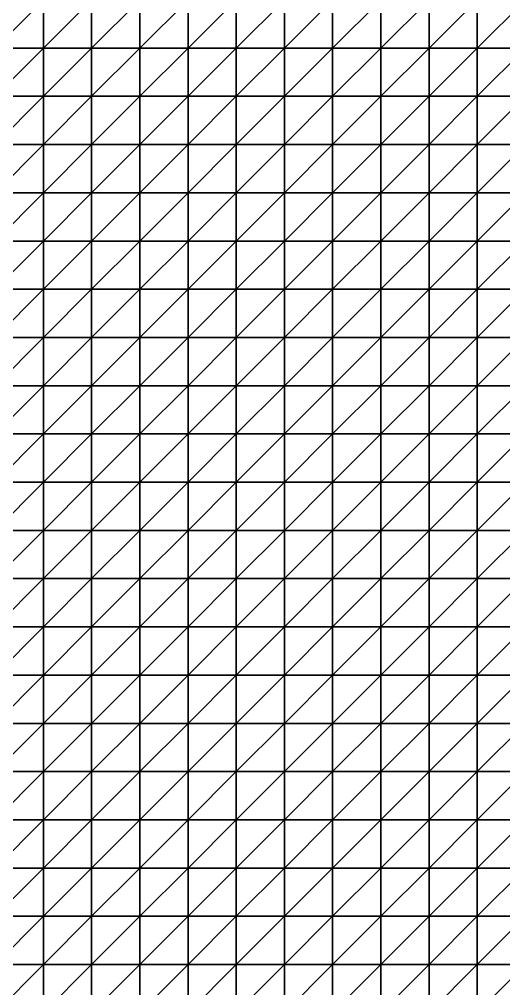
# Model space of a CAD drawing. Header units: metres. Extents: x 351000 to 353000, y 7455000 to 7457000.
# Drawn here: x 351988 to 352239, y 7455988 to 7456490 of the extents above; entities that cross this region are included whole.
import ezdxf

# ---------------------------------------------------------------- set-up
doc = ezdxf.new("R2010")
doc.units = ezdxf.units.M

msp = doc.modelspace()

# ---------------------------------------------------------------- linework, layer by layer
at = {"layer": 'BASE_OF_COVER_BOC'}
for points in [[(351975, 7456475, 1268.7), (352000, 7456475, 1271), (352000, 7456500, 1267.65)], [(351975, 7456475, 1268.7), (352000, 7456500, 1267.65), (351975, 7456500, 1265.1)], [(352000, 7456475, 1271), (352025, 7456475, 1273.32), (352025, 7456500, 1269.82)], [(352000, 7456475, 1271), (352025, 7456500, 1269.82), (352000, 7456500, 1267.65)], [(352025, 7456475, 1273.32), (352050, 7456475, 1274.79), (352050, 7456500, 1270.71)], [(352025, 7456475, 1273.32), (352050, 7456500, 1270.71), (352025, 7456500, 1269.82)], [(352050, 7456475, 1274.79), (352075, 7456475, 1274.67), (352075, 7456500, 1269.78)], [(352050, 7456475, 1274.79), (352075, 7456500, 1269.78), (352050, 7456500, 1270.71)], [(352075, 7456475, 1274.67), (352100, 7456475, 1272.68), (352100, 7456500, 1267.07)], [(352075, 7456475, 1274.67), (352100, 7456500, 1267.07), (352075, 7456500, 1269.78)], [(352100, 7456475, 1272.68), (352125, 7456475, 1269.08), (352125, 7456500, 1263.13)], [(352100, 7456475, 1272.68), (352125, 7456500, 1263.13), (352100, 7456500, 1267.07)], [(352125, 7456475, 1269.08), (352150, 7456475, 1264.64), (352150, 7456500, 1258.83)], [(352125, 7456475, 1269.08), (352150, 7456500, 1258.83), (352125, 7456500, 1263.13)], [(352150, 7456475, 1264.64), (352175, 7456475, 1260.32), (352175, 7456500, 1255)], [(352150, 7456475, 1264.64), (352175, 7456500, 1255), (352150, 7456500, 1258.83)], [(352175, 7456475, 1260.32), (352200, 7456475, 1256.92), (352200, 7456500, 1252.16)], [(352175, 7456475, 1260.32), (352200, 7456500, 1252.16), (352175, 7456500, 1255)], [(352200, 7456475, 1256.92), (352225, 7456475, 1254.82), (352225, 7456500, 1250.42)], [(352200, 7456475, 1256.92), (352225, 7456500, 1250.42), (352200, 7456500, 1252.16)], [(352225, 7456475, 1254.82), (352250, 7456475, 1253.94), (352250, 7456500, 1249.59)], [(352225, 7456475, 1254.82), (352250, 7456500, 1249.59), (352225, 7456500, 1250.42)], [(351975, 7456450, 1272.93), (352000, 7456450, 1274.92), (352000, 7456475, 1271)], [(351975, 7456450, 1272.93), (352000, 7456475, 1271), (351975, 7456475, 1268.7)], [(352000, 7456450, 1274.92), (352025, 7456450, 1277.1), (352025, 7456475, 1273.32)], [(352000, 7456450, 1274.92), (352025, 7456475, 1273.32), (352000, 7456475, 1271)], [(352025, 7456450, 1277.1), (352050, 7456450, 1278.84), (352050, 7456475, 1274.79)], [(352025, 7456450, 1277.1), (352050, 7456475, 1274.79), (352025, 7456475, 1273.32)], [(352050, 7456450, 1278.84), (352075, 7456450, 1279.41), (352075, 7456475, 1274.67)], [(352050, 7456450, 1278.84), (352075, 7456475, 1274.67), (352050, 7456475, 1274.79)], [(352075, 7456450, 1279.41), (352100, 7456450, 1278.28), (352100, 7456475, 1272.68)], [(352075, 7456450, 1279.41), (352100, 7456475, 1272.68), (352075, 7456475, 1274.67)], [(352100, 7456450, 1278.28), (352125, 7456450, 1275.39), (352125, 7456475, 1269.08)], [(352100, 7456450, 1278.28), (352125, 7456475, 1269.08), (352100, 7456475, 1272.68)], [(352125, 7456450, 1275.39), (352150, 7456450, 1271.18), (352150, 7456475, 1264.64)], [(352125, 7456450, 1275.39), (352150, 7456475, 1264.64), (352125, 7456475, 1269.08)], [(352150, 7456450, 1271.18), (352175, 7456450, 1266.52), (352175, 7456475, 1260.32)], [(352150, 7456450, 1271.18), (352175, 7456475, 1260.32), (352150, 7456475, 1264.64)], [(352175, 7456450, 1266.52), (352200, 7456450, 1262.36), (352200, 7456475, 1256.92)], [(352175, 7456450, 1266.52), (352200, 7456475, 1256.92), (352175, 7456475, 1260.32)], [(352200, 7456450, 1262.36), (352225, 7456450, 1259.4), (352225, 7456475, 1254.82)], [(352200, 7456450, 1262.36), (352225, 7456475, 1254.82), (352200, 7456475, 1256.92)], [(352225, 7456450, 1259.4), (352250, 7456450, 1257.83), (352250, 7456475, 1253.94)], [(352225, 7456450, 1259.4), (352250, 7456475, 1253.94), (352225, 7456475, 1254.82)], [(351975, 7456425, 1277.43), (352000, 7456425, 1279.14), (352000, 7456450, 1274.92)], [(351975, 7456425, 1277.43), (352000, 7456450, 1274.92), (351975, 7456450, 1272.93)], [(352000, 7456425, 1279.14), (352025, 7456425, 1280.88), (352025, 7456450, 1277.1)], [(352000, 7456425, 1279.14), (352025, 7456450, 1277.1), (352000, 7456450, 1274.92)], [(352025, 7456425, 1280.88), (352050, 7456425, 1282.37), (352050, 7456450, 1278.84)], [(352025, 7456425, 1280.88), (352050, 7456450, 1278.84), (352025, 7456450, 1277.1)], [(352050, 7456425, 1282.37), (352075, 7456425, 1283.13), (352075, 7456450, 1279.41)], [(352050, 7456425, 1282.37), (352075, 7456450, 1279.41), (352050, 7456450, 1278.84)], [(352075, 7456425, 1283.13), (352100, 7456425, 1281.81), (352100, 7456450, 1278.28)], [(352075, 7456425, 1283.13), (352100, 7456450, 1278.28), (352075, 7456450, 1279.41)], [(352100, 7456425, 1281.81), (352125, 7456425, 1279.74), (352125, 7456450, 1275.39)], [(352100, 7456425, 1281.81), (352125, 7456450, 1275.39), (352100, 7456450, 1278.28)], [(352125, 7456425, 1279.74), (352150, 7456425, 1276.73), (352150, 7456450, 1271.18)], [(352125, 7456425, 1279.74), (352150, 7456450, 1271.18), (352125, 7456450, 1275.39)], [(352150, 7456425, 1276.73), (352175, 7456425, 1272.1), (352175, 7456450, 1266.52)], [(352150, 7456425, 1276.73), (352175, 7456450, 1266.52), (352150, 7456450, 1271.18)], [(352175, 7456425, 1272.1), (352200, 7456425, 1267.4), (352200, 7456450, 1262.36)], [(352175, 7456425, 1272.1), (352200, 7456450, 1262.36), (352175, 7456450, 1266.52)], [(352200, 7456425, 1267.4), (352225, 7456425, 1263.54), (352225, 7456450, 1259.4)], [(352200, 7456425, 1267.4), (352225, 7456450, 1259.4), (352200, 7456450, 1262.36)], [(352225, 7456425, 1263.54), (352250, 7456425, 1261.06), (352250, 7456450, 1257.83)], [(352225, 7456425, 1263.54), (352250, 7456450, 1257.83), (352225, 7456450, 1259.4)], [(351975, 7456400, 1281.37), (352000, 7456400, 1282.86), (352000, 7456425, 1279.14)], [(351975, 7456400, 1281.37), (352000, 7456425, 1279.14), (351975, 7456425, 1277.43)], [(352000, 7456400, 1282.86), (352025, 7456400, 1283.95), (352025, 7456425, 1280.88)], [(352000, 7456400, 1282.86), (352025, 7456425, 1280.88), (352000, 7456425, 1279.14)], [(352025, 7456400, 1283.95), (352050, 7456400, 1284.73), (352050, 7456425, 1282.37)], [(352025, 7456400, 1283.95), (352050, 7456425, 1282.37), (352025, 7456425, 1280.88)], [(352050, 7456400, 1284.73), (352075, 7456400, 1285.04), (352075, 7456425, 1283.13)], [(352050, 7456400, 1284.73), (352075, 7456425, 1283.13), (352050, 7456425, 1282.37)], [(352075, 7456400, 1285.04), (352100, 7456400, 1284.13), (352100, 7456425, 1281.81)], [(352075, 7456400, 1285.04), (352100, 7456425, 1281.81), (352075, 7456425, 1283.13)], [(352100, 7456400, 1284.13), (352125, 7456400, 1281.75), (352125, 7456425, 1279.74)], [(352100, 7456400, 1284.13), (352125, 7456425, 1279.74), (352100, 7456425, 1281.81)], [(352125, 7456400, 1281.75), (352150, 7456400, 1278.97), (352150, 7456425, 1276.73)], [(352125, 7456400, 1281.75), (352150, 7456425, 1276.73), (352125, 7456425, 1279.74)], [(352150, 7456400, 1278.97), (352175, 7456400, 1275.74), (352175, 7456425, 1272.1)], [(352150, 7456400, 1278.97), (352175, 7456425, 1272.1), (352150, 7456425, 1276.73)], [(352175, 7456400, 1275.74), (352200, 7456400, 1271.14), (352200, 7456425, 1267.4)], [(352175, 7456400, 1275.74), (352200, 7456425, 1267.4), (352175, 7456425, 1272.1)], [(352200, 7456400, 1271.14), (352225, 7456400, 1266.92), (352225, 7456425, 1263.54)], [(352200, 7456400, 1271.14), (352225, 7456425, 1263.54), (352200, 7456425, 1267.4)], [(352225, 7456400, 1266.92), (352250, 7456400, 1263.87), (352250, 7456425, 1261.06)], [(352225, 7456400, 1266.92), (352250, 7456425, 1261.06), (352225, 7456425, 1263.54)], [(351975, 7456375, 1283.75), (352000, 7456375, 1285.1), (352000, 7456400, 1282.86)], [(351975, 7456375, 1283.75), (352000, 7456400, 1282.86), (351975, 7456400, 1281.37)], [(352000, 7456375, 1285.1), (352025, 7456375, 1285.56), (352025, 7456400, 1283.95)], [(352000, 7456375, 1285.1), (352025, 7456400, 1283.95), (352000, 7456400, 1282.86)], [(352025, 7456375, 1285.56), (352050, 7456375, 1285.41), (352050, 7456400, 1284.73)], [(352025, 7456375, 1285.56), (352050, 7456400, 1284.73), (352025, 7456400, 1283.95)], [(352050, 7456375, 1285.41), (352075, 7456375, 1284.85), (352075, 7456400, 1285.04)], [(352050, 7456375, 1285.41), (352075, 7456400, 1285.04), (352050, 7456400, 1284.73)], [(352075, 7456375, 1284.85), (352100, 7456375, 1283.91), (352100, 7456400, 1284.13)], [(352075, 7456375, 1284.85), (352100, 7456400, 1284.13), (352075, 7456400, 1285.04)], [(352100, 7456375, 1283.91), (352125, 7456375, 1282.39), (352125, 7456400, 1281.75)], [(352100, 7456375, 1283.91), (352125, 7456400, 1281.75), (352100, 7456400, 1284.13)], [(352125, 7456375, 1282.39), (352150, 7456375, 1280.08), (352150, 7456400, 1278.97)], [(352125, 7456375, 1282.39), (352150, 7456400, 1278.97), (352125, 7456400, 1281.75)], [(352150, 7456375, 1280.08), (352175, 7456375, 1276.91), (352175, 7456400, 1275.74)], [(352150, 7456375, 1280.08), (352175, 7456400, 1275.74), (352150, 7456400, 1278.97)], [(352175, 7456375, 1276.91), (352200, 7456375, 1273.19), (352200, 7456400, 1271.14)], [(352175, 7456375, 1276.91), (352200, 7456400, 1271.14), (352175, 7456400, 1275.74)], [(352200, 7456375, 1273.19), (352225, 7456375, 1269.53), (352225, 7456400, 1266.92)], [(352200, 7456375, 1273.19), (352225, 7456400, 1266.92), (352200, 7456400, 1271.14)], [(352225, 7456375, 1269.53), (352250, 7456375, 1266.69), (352250, 7456400, 1263.87)], [(352225, 7456375, 1269.53), (352250, 7456400, 1263.87), (352225, 7456400, 1266.92)], [(351975, 7456350, 1283.94), (352000, 7456350, 1285.25), (352000, 7456375, 1285.1)], [(351975, 7456350, 1283.94), (352000, 7456375, 1285.1), (351975, 7456375, 1283.75)], [(352000, 7456350, 1285.25), (352025, 7456350, 1285.33), (352025, 7456375, 1285.56)], [(352000, 7456350, 1285.25), (352025, 7456375, 1285.56), (352000, 7456375, 1285.1)], [(352025, 7456350, 1285.33), (352050, 7456350, 1284.44), (352050, 7456375, 1285.41)], [(352025, 7456350, 1285.33), (352050, 7456375, 1285.41), (352025, 7456375, 1285.56)], [(352050, 7456350, 1284.44), (352075, 7456350, 1282.99), (352075, 7456375, 1284.85)], [(352050, 7456350, 1284.44), (352075, 7456375, 1284.85), (352050, 7456375, 1285.41)], [(352075, 7456350, 1282.99), (352100, 7456350, 1281.35), (352100, 7456375, 1283.91)], [(352075, 7456350, 1282.99), (352100, 7456375, 1283.91), (352075, 7456375, 1284.85)], [(352100, 7456350, 1281.35), (352125, 7456350, 1279.7), (352125, 7456375, 1282.39)], [(352100, 7456350, 1281.35), (352125, 7456375, 1282.39), (352100, 7456375, 1283.91)], [(352125, 7456350, 1279.7), (352150, 7456350, 1277.96), (352150, 7456375, 1280.08)], [(352125, 7456350, 1279.7), (352150, 7456375, 1280.08), (352125, 7456375, 1282.39)], [(352150, 7456350, 1277.96), (352175, 7456350, 1275.99), (352175, 7456375, 1276.91)], [(352150, 7456350, 1277.96), (352175, 7456375, 1276.91), (352150, 7456375, 1280.08)], [(352175, 7456350, 1275.99), (352200, 7456350, 1273.77), (352200, 7456375, 1273.19)], [(352175, 7456350, 1275.99), (352200, 7456375, 1273.19), (352175, 7456375, 1276.91)], [(352200, 7456350, 1273.77), (352225, 7456350, 1271.54), (352225, 7456375, 1269.53)], [(352200, 7456350, 1273.77), (352225, 7456375, 1269.53), (352200, 7456375, 1273.19)], [(352225, 7456350, 1271.54), (352250, 7456350, 1269.8), (352250, 7456375, 1266.69)], [(352225, 7456350, 1271.54), (352250, 7456375, 1266.69), (352225, 7456375, 1269.53)], [(351975, 7456325, 1282.16), (352000, 7456325, 1283.5), (352000, 7456350, 1285.25)], [(351975, 7456325, 1282.16), (352000, 7456350, 1285.25), (351975, 7456350, 1283.94)], [(352000, 7456325, 1283.5), (352025, 7456325, 1283.6), (352025, 7456350, 1285.33)], [(352000, 7456325, 1283.5), (352025, 7456350, 1285.33), (352000, 7456350, 1285.25)], [(352025, 7456325, 1283.6), (352050, 7456325, 1282.47), (352050, 7456350, 1284.44)], [(352025, 7456325, 1283.6), (352050, 7456350, 1284.44), (352025, 7456350, 1285.33)], [(352050, 7456325, 1282.47), (352075, 7456325, 1280.49), (352075, 7456350, 1282.99)], [(352050, 7456325, 1282.47), (352075, 7456350, 1282.99), (352050, 7456350, 1284.44)], [(352075, 7456325, 1280.49), (352100, 7456325, 1278.27), (352100, 7456350, 1281.35)], [(352075, 7456325, 1280.49), (352100, 7456350, 1281.35), (352075, 7456350, 1282.99)], [(352100, 7456325, 1278.27), (352125, 7456325, 1276.32), (352125, 7456350, 1279.7)], [(352100, 7456325, 1278.27), (352125, 7456350, 1279.7), (352100, 7456350, 1281.35)], [(352125, 7456325, 1276.32), (352150, 7456325, 1274.9), (352150, 7456350, 1277.96)], [(352125, 7456325, 1276.32), (352150, 7456350, 1277.96), (352125, 7456350, 1279.7)], [(352150, 7456325, 1274.9), (352175, 7456325, 1274), (352175, 7456350, 1275.99)], [(352150, 7456325, 1274.9), (352175, 7456350, 1275.99), (352150, 7456350, 1277.96)], [(352175, 7456325, 1274), (352200, 7456325, 1273.43), (352200, 7456350, 1273.77)], [(352175, 7456325, 1274), (352200, 7456350, 1273.77), (352175, 7456350, 1275.99)], [(352200, 7456325, 1273.43), (352225, 7456325, 1273.08), (352225, 7456350, 1271.54)], [(352200, 7456325, 1273.43), (352225, 7456350, 1271.54), (352200, 7456350, 1273.77)], [(352225, 7456325, 1273.08), (352250, 7456325, 1273.03), (352250, 7456350, 1269.8)], [(352225, 7456325, 1273.08), (352250, 7456350, 1269.8), (352225, 7456350, 1271.54)], [(351975, 7456300, 1279.48), (352000, 7456300, 1280.9), (352000, 7456325, 1283.5)], [(351975, 7456300, 1279.48), (352000, 7456325, 1283.5), (351975, 7456325, 1282.16)], [(352000, 7456300, 1280.9), (352025, 7456300, 1281.35), (352025, 7456325, 1283.6)], [(352000, 7456300, 1280.9), (352025, 7456325, 1283.6), (352000, 7456325, 1283.5)], [(352025, 7456300, 1281.35), (352050, 7456300, 1280.52), (352050, 7456325, 1282.47)], [(352025, 7456300, 1281.35), (352050, 7456325, 1282.47), (352025, 7456325, 1283.6)], [(352050, 7456300, 1280.52), (352075, 7456300, 1278.58), (352075, 7456325, 1280.49)], [(352050, 7456300, 1280.52), (352075, 7456325, 1280.49), (352050, 7456325, 1282.47)], [(352075, 7456300, 1278.58), (352100, 7456300, 1276.11), (352100, 7456325, 1278.27)], [(352075, 7456300, 1278.58), (352100, 7456325, 1278.27), (352075, 7456325, 1280.49)], [(352100, 7456300, 1276.11), (352125, 7456300, 1273.85), (352125, 7456325, 1276.32)], [(352100, 7456300, 1276.11), (352125, 7456325, 1276.32), (352100, 7456325, 1278.27)], [(352125, 7456300, 1273.85), (352150, 7456300, 1272.42), (352150, 7456325, 1274.9)], [(352125, 7456300, 1273.85), (352150, 7456325, 1274.9), (352125, 7456325, 1276.32)], [(352150, 7456300, 1272.42), (352175, 7456300, 1272.1), (352175, 7456325, 1274)], [(352150, 7456300, 1272.42), (352175, 7456325, 1274), (352150, 7456325, 1274.9)], [(352175, 7456300, 1272.1), (352200, 7456300, 1272.78), (352200, 7456325, 1273.43)], [(352175, 7456300, 1272.1), (352200, 7456325, 1273.43), (352175, 7456325, 1274)], [(352200, 7456300, 1272.78), (352225, 7456300, 1274.15), (352225, 7456325, 1273.08)], [(352200, 7456300, 1272.78), (352225, 7456325, 1273.08), (352200, 7456325, 1273.43)], [(352225, 7456300, 1274.15), (352250, 7456300, 1275.87), (352250, 7456325, 1273.03)], [(352225, 7456300, 1274.15), (352250, 7456325, 1273.03), (352225, 7456325, 1273.08)], [(351975, 7456275, 1277.48), (352000, 7456275, 1278.91), (352000, 7456300, 1280.9)], [(351975, 7456275, 1277.48), (352000, 7456300, 1280.9), (351975, 7456300, 1279.48)], [(352000, 7456275, 1278.91), (352025, 7456275, 1279.81), (352025, 7456300, 1281.35)], [(352000, 7456275, 1278.91), (352025, 7456300, 1281.35), (352000, 7456300, 1280.9)], [(352025, 7456275, 1279.81), (352050, 7456275, 1279.59), (352050, 7456300, 1280.52)], [(352025, 7456275, 1279.81), (352050, 7456300, 1280.52), (352025, 7456300, 1281.35)], [(352050, 7456275, 1279.59), (352075, 7456275, 1278.11), (352075, 7456300, 1278.58)], [(352050, 7456275, 1279.59), (352075, 7456300, 1278.58), (352050, 7456300, 1280.52)], [(352075, 7456275, 1278.11), (352100, 7456275, 1275.74), (352100, 7456300, 1276.11)], [(352075, 7456275, 1278.11), (352100, 7456300, 1276.11), (352075, 7456300, 1278.58)], [(352100, 7456275, 1275.74), (352125, 7456275, 1273.26), (352125, 7456300, 1273.85)], [(352100, 7456275, 1275.74), (352125, 7456300, 1273.85), (352100, 7456300, 1276.11)], [(352125, 7456275, 1273.26), (352150, 7456275, 1271.52), (352150, 7456300, 1272.42)], [(352125, 7456275, 1273.26), (352150, 7456300, 1272.42), (352125, 7456300, 1273.85)], [(352150, 7456275, 1271.52), (352175, 7456275, 1271.15), (352175, 7456300, 1272.1)], [(352150, 7456275, 1271.52), (352175, 7456300, 1272.1), (352150, 7456300, 1272.42)], [(352175, 7456275, 1271.15), (352200, 7456275, 1272.31), (352200, 7456300, 1272.78)], [(352175, 7456275, 1271.15), (352200, 7456300, 1272.78), (352175, 7456300, 1272.1)], [(352200, 7456275, 1272.31), (352225, 7456275, 1274.71), (352225, 7456300, 1274.15)], [(352200, 7456275, 1272.31), (352225, 7456300, 1274.15), (352200, 7456300, 1272.78)], [(352225, 7456275, 1274.71), (352250, 7456275, 1277.79), (352250, 7456300, 1275.87)], [(352225, 7456275, 1274.71), (352250, 7456300, 1275.87), (352225, 7456300, 1274.15)], [(351975, 7456250, 1277.47), (352000, 7456250, 1278.75), (352000, 7456275, 1278.91)], [(351975, 7456250, 1277.47), (352000, 7456275, 1278.91), (351975, 7456275, 1277.48)], [(352000, 7456250, 1278.75), (352025, 7456250, 1279.85), (352025, 7456275, 1279.81)], [(352000, 7456250, 1278.75), (352025, 7456275, 1279.81), (352000, 7456275, 1278.91)], [(352025, 7456250, 1279.85), (352050, 7456250, 1280.14), (352050, 7456275, 1279.59)], [(352025, 7456250, 1279.85), (352050, 7456275, 1279.59), (352025, 7456275, 1279.81)], [(352050, 7456250, 1280.14), (352075, 7456250, 1279.21), (352075, 7456275, 1278.11)], [(352050, 7456250, 1280.14), (352075, 7456275, 1278.11), (352050, 7456275, 1279.59)], [(352075, 7456250, 1279.21), (352100, 7456250, 1277.15), (352100, 7456275, 1275.74)], [(352075, 7456250, 1279.21), (352100, 7456275, 1275.74), (352075, 7456275, 1278.11)], [(352100, 7456250, 1277.15), (352125, 7456250, 1274.58), (352125, 7456275, 1273.26)], [(352100, 7456250, 1277.15), (352125, 7456275, 1273.26), (352100, 7456275, 1275.74)], [(352125, 7456250, 1274.58), (352150, 7456250, 1272.4), (352150, 7456275, 1271.52)], [(352125, 7456250, 1274.58), (352150, 7456275, 1271.52), (352125, 7456275, 1273.26)], [(352150, 7456250, 1272.4), (352175, 7456250, 1271.49), (352175, 7456275, 1271.15)], [(352150, 7456250, 1272.4), (352175, 7456275, 1271.15), (352150, 7456275, 1271.52)], [(352175, 7456250, 1271.49), (352200, 7456250, 1272.33), (352200, 7456275, 1272.31)], [(352175, 7456250, 1271.49), (352200, 7456275, 1272.31), (352175, 7456275, 1271.15)], [(352200, 7456250, 1272.33), (352225, 7456250, 1274.89), (352225, 7456275, 1274.71)], [(352200, 7456250, 1272.33), (352225, 7456275, 1274.71), (352200, 7456275, 1272.31)], [(352225, 7456250, 1274.89), (352250, 7456250, 1278.6), (352250, 7456275, 1277.79)], [(352225, 7456250, 1274.89), (352250, 7456275, 1277.79), (352225, 7456275, 1274.71)], [(351975, 7456225, 1279.85), (352000, 7456225, 1280.78), (352000, 7456250, 1278.75)], [(351975, 7456225, 1279.85), (352000, 7456250, 1278.75), (351975, 7456250, 1277.47)], [(352000, 7456225, 1280.78), (352025, 7456225, 1281.63), (352025, 7456250, 1279.85)], [(352000, 7456225, 1280.78), (352025, 7456250, 1279.85), (352000, 7456250, 1278.75)], [(352025, 7456225, 1281.63), (352050, 7456225, 1281.95), (352050, 7456250, 1280.14)], [(352025, 7456225, 1281.63), (352050, 7456250, 1280.14), (352025, 7456250, 1279.85)], [(352050, 7456225, 1281.95), (352075, 7456225, 1281.3), (352075, 7456250, 1279.21)], [(352050, 7456225, 1281.95), (352075, 7456250, 1279.21), (352050, 7456250, 1280.14)], [(352075, 7456225, 1281.3), (352100, 7456225, 1279.56), (352100, 7456250, 1277.15)], [(352075, 7456225, 1281.3), (352100, 7456250, 1277.15), (352075, 7456250, 1279.21)], [(352100, 7456225, 1279.56), (352125, 7456225, 1277.06), (352125, 7456250, 1274.58)], [(352100, 7456225, 1279.56), (352125, 7456250, 1274.58), (352100, 7456250, 1277.15)], [(352125, 7456225, 1277.06), (352150, 7456225, 1274.56), (352150, 7456250, 1272.4)], [(352125, 7456225, 1277.06), (352150, 7456250, 1272.4), (352125, 7456250, 1274.58)], [(352150, 7456225, 1274.56), (352175, 7456225, 1272.99), (352175, 7456250, 1271.49)], [(352150, 7456225, 1274.56), (352175, 7456250, 1271.49), (352150, 7456250, 1272.4)], [(352175, 7456225, 1272.99), (352200, 7456225, 1273.09), (352200, 7456250, 1272.33)], [(352175, 7456225, 1272.99), (352200, 7456250, 1272.33), (352175, 7456250, 1271.49)], [(352200, 7456225, 1273.09), (352225, 7456225, 1275.13), (352225, 7456250, 1274.89)], [(352200, 7456225, 1273.09), (352225, 7456250, 1274.89), (352200, 7456250, 1272.33)], [(352225, 7456225, 1275.13), (352250, 7456225, 1278.74), (352250, 7456250, 1278.6)], [(352225, 7456225, 1275.13), (352250, 7456250, 1278.6), (352225, 7456250, 1274.89)], [(351975, 7456200, 1283.9), (352000, 7456200, 1284.34), (352000, 7456225, 1280.78)], [(351975, 7456200, 1283.9), (352000, 7456225, 1280.78), (351975, 7456225, 1279.85)], [(352000, 7456200, 1284.34), (352025, 7456200, 1284.51), (352025, 7456225, 1281.63)], [(352000, 7456200, 1284.34), (352025, 7456225, 1281.63), (352000, 7456225, 1280.78)], [(352025, 7456200, 1284.51), (352050, 7456200, 1284.3), (352050, 7456225, 1281.95)], [(352025, 7456200, 1284.51), (352050, 7456225, 1281.95), (352025, 7456225, 1281.63)], [(352050, 7456200, 1284.3), (352075, 7456200, 1283.48), (352075, 7456225, 1281.3)], [(352050, 7456200, 1284.3), (352075, 7456225, 1281.3), (352050, 7456225, 1281.95)], [(352075, 7456200, 1283.48), (352100, 7456200, 1281.89), (352100, 7456225, 1279.56)], [(352075, 7456200, 1283.48), (352100, 7456225, 1279.56), (352075, 7456225, 1281.3)], [(352100, 7456200, 1281.89), (352125, 7456200, 1279.65), (352125, 7456225, 1277.06)], [(352100, 7456200, 1281.89), (352125, 7456225, 1277.06), (352100, 7456225, 1279.56)], [(352125, 7456200, 1279.65), (352150, 7456200, 1277.2), (352150, 7456225, 1274.56)], [(352125, 7456200, 1279.65), (352150, 7456225, 1274.56), (352125, 7456225, 1277.06)], [(352150, 7456200, 1277.2), (352175, 7456200, 1275.32), (352175, 7456225, 1272.99)], [(352150, 7456200, 1277.2), (352175, 7456225, 1272.99), (352150, 7456225, 1274.56)], [(352175, 7456200, 1275.32), (352200, 7456200, 1274.77), (352200, 7456225, 1273.09)], [(352175, 7456200, 1275.32), (352200, 7456225, 1273.09), (352175, 7456225, 1272.99)], [(352200, 7456200, 1274.77), (352225, 7456200, 1276.06), (352225, 7456225, 1275.13)], [(352200, 7456200, 1274.77), (352225, 7456225, 1275.13), (352200, 7456225, 1273.09)], [(352225, 7456200, 1276.06), (352250, 7456200, 1279.13), (352250, 7456225, 1278.74)], [(352225, 7456200, 1276.06), (352250, 7456225, 1278.74), (352225, 7456225, 1275.13)], [(351975, 7456175, 1288.05), (352000, 7456175, 1288.08), (352000, 7456200, 1284.34)], [(351975, 7456175, 1288.05), (352000, 7456200, 1284.34), (351975, 7456200, 1283.9)], [(352000, 7456175, 1288.08), (352025, 7456175, 1287.42), (352025, 7456200, 1284.51)], [(352000, 7456175, 1288.08), (352025, 7456200, 1284.51), (352000, 7456200, 1284.34)], [(352025, 7456175, 1287.42), (352050, 7456175, 1286.35), (352050, 7456200, 1284.3)], [(352025, 7456175, 1287.42), (352050, 7456200, 1284.3), (352025, 7456200, 1284.51)], [(352050, 7456175, 1286.35), (352075, 7456175, 1285.01), (352075, 7456200, 1283.48)], [(352050, 7456175, 1286.35), (352075, 7456200, 1283.48), (352050, 7456200, 1284.3)], [(352075, 7456175, 1285.01), (352100, 7456175, 1283.42), (352100, 7456200, 1281.89)], [(352075, 7456175, 1285.01), (352100, 7456200, 1281.89), (352075, 7456200, 1283.48)], [(352100, 7456175, 1283.42), (352125, 7456175, 1281.57), (352125, 7456200, 1279.65)], [(352100, 7456175, 1283.42), (352125, 7456200, 1279.65), (352100, 7456200, 1281.89)], [(352125, 7456175, 1281.57), (352150, 7456175, 1279.65), (352150, 7456200, 1277.2)], [(352125, 7456175, 1281.57), (352150, 7456200, 1277.2), (352125, 7456200, 1279.65)], [(352150, 7456175, 1279.65), (352175, 7456175, 1278.07), (352175, 7456200, 1275.32)], [(352150, 7456175, 1279.65), (352175, 7456200, 1275.32), (352150, 7456200, 1277.2)], [(352175, 7456175, 1278.07), (352200, 7456175, 1277.41), (352200, 7456200, 1274.77)], [(352175, 7456175, 1278.07), (352200, 7456200, 1274.77), (352175, 7456200, 1275.32)], [(352200, 7456175, 1277.41), (352225, 7456175, 1278.21), (352225, 7456200, 1276.06)], [(352200, 7456175, 1277.41), (352225, 7456200, 1276.06), (352200, 7456200, 1274.77)], [(352225, 7456175, 1278.21), (352250, 7456175, 1280.66), (352250, 7456200, 1279.13)], [(352225, 7456175, 1278.21), (352250, 7456200, 1279.13), (352225, 7456200, 1276.06)], [(351975, 7456150, 1288.83), (352000, 7456150, 1289.46), (352000, 7456175, 1288.08)], [(351975, 7456150, 1288.83), (352000, 7456175, 1288.08), (351975, 7456175, 1288.05)], [(352000, 7456150, 1289.46), (352025, 7456150, 1289.39), (352025, 7456175, 1287.42)], [(352000, 7456150, 1289.46), (352025, 7456175, 1287.42), (352000, 7456175, 1288.08)], [(352025, 7456150, 1289.39), (352050, 7456150, 1287.59), (352050, 7456175, 1286.35)], [(352025, 7456150, 1289.39), (352050, 7456175, 1286.35), (352025, 7456175, 1287.42)], [(352050, 7456150, 1287.59), (352075, 7456150, 1285.69), (352075, 7456175, 1285.01)], [(352050, 7456150, 1287.59), (352075, 7456175, 1285.01), (352050, 7456175, 1286.35)], [(352075, 7456150, 1285.69), (352100, 7456150, 1284.01), (352100, 7456175, 1283.42)], [(352075, 7456150, 1285.69), (352100, 7456175, 1283.42), (352075, 7456175, 1285.01)], [(352100, 7456150, 1284.01), (352125, 7456150, 1282.64), (352125, 7456175, 1281.57)], [(352100, 7456150, 1284.01), (352125, 7456175, 1281.57), (352100, 7456175, 1283.42)], [(352125, 7456150, 1282.64), (352150, 7456150, 1281.58), (352150, 7456175, 1279.65)], [(352125, 7456150, 1282.64), (352150, 7456175, 1279.65), (352125, 7456175, 1281.57)], [(352150, 7456150, 1281.58), (352175, 7456150, 1280.89), (352175, 7456175, 1278.07)], [(352150, 7456150, 1281.58), (352175, 7456175, 1278.07), (352150, 7456175, 1279.65)], [(352175, 7456150, 1280.89), (352200, 7456150, 1280.81), (352200, 7456175, 1277.41)], [(352175, 7456150, 1280.89), (352200, 7456175, 1277.41), (352175, 7456175, 1278.07)], [(352200, 7456150, 1280.81), (352225, 7456150, 1281.69), (352225, 7456175, 1278.21)], [(352200, 7456150, 1280.81), (352225, 7456175, 1278.21), (352200, 7456175, 1277.41)], [(352225, 7456150, 1281.69), (352250, 7456150, 1283.78), (352250, 7456175, 1280.66)], [(352225, 7456150, 1281.69), (352250, 7456175, 1280.66), (352225, 7456175, 1278.21)], [(351975, 7456125, 1289.82), (352000, 7456125, 1290.23), (352000, 7456150, 1289.46)], [(351975, 7456125, 1289.82), (352000, 7456150, 1289.46), (351975, 7456150, 1288.83)], [(352000, 7456125, 1290.23), (352025, 7456125, 1290.02), (352025, 7456150, 1289.39)], [(352000, 7456125, 1290.23), (352025, 7456150, 1289.39), (352000, 7456150, 1289.46)], [(352025, 7456125, 1290.02), (352050, 7456125, 1288.02), (352050, 7456150, 1287.59)], [(352025, 7456125, 1290.02), (352050, 7456150, 1287.59), (352025, 7456150, 1289.39)], [(352050, 7456125, 1288.02), (352075, 7456125, 1285.85), (352075, 7456150, 1285.69)], [(352050, 7456125, 1288.02), (352075, 7456150, 1285.69), (352050, 7456150, 1287.59)], [(352075, 7456125, 1285.85), (352100, 7456125, 1284.13), (352100, 7456150, 1284.01)], [(352075, 7456125, 1285.85), (352100, 7456150, 1284.01), (352075, 7456150, 1285.69)], [(352100, 7456125, 1284.13), (352125, 7456125, 1283.16), (352125, 7456150, 1282.64)], [(352100, 7456125, 1284.13), (352125, 7456150, 1282.64), (352100, 7456150, 1284.01)], [(352125, 7456125, 1283.16), (352150, 7456125, 1282.99), (352150, 7456150, 1281.58)], [(352125, 7456125, 1283.16), (352150, 7456150, 1281.58), (352125, 7456150, 1282.64)], [(352150, 7456125, 1282.99), (352175, 7456125, 1283.45), (352175, 7456150, 1280.89)], [(352150, 7456125, 1282.99), (352175, 7456150, 1280.89), (352150, 7456150, 1281.58)], [(352175, 7456125, 1283.45), (352200, 7456125, 1284.44), (352200, 7456150, 1280.81)], [(352175, 7456125, 1283.45), (352200, 7456150, 1280.81), (352175, 7456150, 1280.89)], [(352200, 7456125, 1284.44), (352225, 7456125, 1285.95), (352225, 7456150, 1281.69)], [(352200, 7456125, 1284.44), (352225, 7456150, 1281.69), (352200, 7456150, 1280.81)], [(352225, 7456125, 1285.95), (352250, 7456125, 1288.13), (352250, 7456150, 1283.78)], [(352225, 7456125, 1285.95), (352250, 7456150, 1283.78), (352225, 7456150, 1281.69)], [(351975, 7456100, 1288.65), (352000, 7456100, 1289.81), (352000, 7456125, 1290.23)], [(351975, 7456100, 1288.65), (352000, 7456125, 1290.23), (351975, 7456125, 1289.82)], [(352000, 7456100, 1289.81), (352025, 7456100, 1289.51), (352025, 7456125, 1290.02)], [(352000, 7456100, 1289.81), (352025, 7456125, 1290.02), (352000, 7456125, 1290.23)], [(352025, 7456100, 1289.51), (352050, 7456100, 1288.04), (352050, 7456125, 1288.02)], [(352025, 7456100, 1289.51), (352050, 7456125, 1288.02), (352025, 7456125, 1290.02)], [(352050, 7456100, 1288.04), (352075, 7456100, 1286.07), (352075, 7456125, 1285.85)], [(352050, 7456100, 1288.04), (352075, 7456125, 1285.85), (352050, 7456125, 1288.02)], [(352075, 7456100, 1286.07), (352100, 7456100, 1284.41), (352100, 7456125, 1284.13)], [(352075, 7456100, 1286.07), (352100, 7456125, 1284.13), (352075, 7456125, 1285.85)], [(352100, 7456100, 1284.41), (352125, 7456100, 1283.66), (352125, 7456125, 1283.16)], [(352100, 7456100, 1284.41), (352125, 7456125, 1283.16), (352100, 7456125, 1284.13)], [(352125, 7456100, 1283.66), (352150, 7456100, 1284.05), (352150, 7456125, 1282.99)], [(352125, 7456100, 1283.66), (352150, 7456125, 1282.99), (352125, 7456125, 1283.16)], [(352150, 7456100, 1284.05), (352175, 7456100, 1285.46), (352175, 7456125, 1283.45)], [(352150, 7456100, 1284.05), (352175, 7456125, 1283.45), (352150, 7456125, 1282.99)], [(352175, 7456100, 1285.46), (352200, 7456100, 1287.56), (352200, 7456125, 1284.44)], [(352175, 7456100, 1285.46), (352200, 7456125, 1284.44), (352175, 7456125, 1283.45)], [(352200, 7456100, 1287.56), (352225, 7456100, 1290.07), (352225, 7456125, 1285.95)], [(352200, 7456100, 1287.56), (352225, 7456125, 1285.95), (352200, 7456125, 1284.44)], [(352225, 7456100, 1290.07), (352250, 7456100, 1292.82), (352250, 7456125, 1288.13)], [(352225, 7456100, 1290.07), (352250, 7456125, 1288.13), (352225, 7456125, 1285.95)], [(351975, 7456075, 1285.49), (352000, 7456075, 1287.62), (352000, 7456100, 1289.81)], [(351975, 7456075, 1285.49), (352000, 7456100, 1289.81), (351975, 7456100, 1288.65)], [(352000, 7456075, 1287.62), (352025, 7456075, 1288.53), (352025, 7456100, 1289.51)], [(352000, 7456075, 1287.62), (352025, 7456100, 1289.51), (352000, 7456100, 1289.81)], [(352025, 7456075, 1288.53), (352050, 7456075, 1288.11), (352050, 7456100, 1288.04)], [(352025, 7456075, 1288.53), (352050, 7456100, 1288.04), (352025, 7456100, 1289.51)], [(352050, 7456075, 1288.11), (352075, 7456075, 1286.79), (352075, 7456100, 1286.07)], [(352050, 7456075, 1288.11), (352075, 7456100, 1286.07), (352050, 7456100, 1288.04)], [(352075, 7456075, 1286.79), (352100, 7456075, 1285.32), (352100, 7456100, 1284.41)], [(352075, 7456075, 1286.79), (352100, 7456100, 1284.41), (352075, 7456100, 1286.07)], [(352100, 7456075, 1285.32), (352125, 7456075, 1284.52), (352125, 7456100, 1283.66)], [(352100, 7456075, 1285.32), (352125, 7456100, 1283.66), (352100, 7456100, 1284.41)], [(352125, 7456075, 1284.52), (352150, 7456075, 1284.95), (352150, 7456100, 1284.05)], [(352125, 7456075, 1284.52), (352150, 7456100, 1284.05), (352125, 7456100, 1283.66)], [(352150, 7456075, 1284.95), (352175, 7456075, 1286.74), (352175, 7456100, 1285.46)], [(352150, 7456075, 1284.95), (352175, 7456100, 1285.46), (352150, 7456100, 1284.05)], [(352175, 7456075, 1286.74), (352200, 7456075, 1289.63), (352200, 7456100, 1287.56)], [(352175, 7456075, 1286.74), (352200, 7456100, 1287.56), (352175, 7456100, 1285.46)], [(352200, 7456075, 1289.63), (352225, 7456075, 1293.14), (352225, 7456100, 1290.07)], [(352200, 7456075, 1289.63), (352225, 7456100, 1290.07), (352200, 7456100, 1287.56)], [(352225, 7456075, 1293.14), (352250, 7456075, 1296.84), (352250, 7456100, 1292.82)], [(352225, 7456075, 1293.14), (352250, 7456100, 1292.82), (352225, 7456100, 1290.07)], [(351975, 7456050, 1282.96), (352000, 7456050, 1285.78), (352000, 7456075, 1287.62)], [(351975, 7456050, 1282.96), (352000, 7456075, 1287.62), (351975, 7456075, 1285.49)], [(352000, 7456050, 1285.78), (352025, 7456050, 1287.81), (352025, 7456075, 1288.53)], [(352000, 7456050, 1285.78), (352025, 7456075, 1288.53), (352000, 7456075, 1287.62)], [(352025, 7456050, 1287.81), (352050, 7456050, 1288.56), (352050, 7456075, 1288.11)], [(352025, 7456050, 1287.81), (352050, 7456075, 1288.11), (352025, 7456075, 1288.53)], [(352050, 7456050, 1288.56), (352075, 7456050, 1288.05), (352075, 7456075, 1286.79)], [(352050, 7456050, 1288.56), (352075, 7456075, 1286.79), (352050, 7456075, 1288.11)], [(352075, 7456050, 1288.05), (352100, 7456050, 1286.87), (352100, 7456075, 1285.32)], [(352075, 7456050, 1288.05), (352100, 7456075, 1285.32), (352075, 7456075, 1286.79)], [(352100, 7456050, 1286.87), (352125, 7456050, 1285.87), (352125, 7456075, 1284.52)], [(352100, 7456050, 1286.87), (352125, 7456075, 1284.52), (352100, 7456075, 1285.32)], [(352125, 7456050, 1285.87), (352150, 7456050, 1285.9), (352150, 7456075, 1284.95)], [(352125, 7456050, 1285.87), (352150, 7456075, 1284.95), (352125, 7456075, 1284.52)], [(352150, 7456050, 1285.9), (352175, 7456050, 1287.48), (352175, 7456075, 1286.74)], [(352150, 7456050, 1285.9), (352175, 7456075, 1286.74), (352150, 7456075, 1284.95)], [(352175, 7456050, 1287.48), (352200, 7456050, 1290.62), (352200, 7456075, 1289.63)], [(352175, 7456050, 1287.48), (352200, 7456075, 1289.63), (352175, 7456075, 1286.74)], [(352200, 7456050, 1290.62), (352225, 7456050, 1294.9), (352225, 7456075, 1293.14)], [(352200, 7456050, 1290.62), (352225, 7456075, 1293.14), (352200, 7456075, 1289.63)], [(352225, 7456050, 1294.9), (352250, 7456050, 1299.69), (352250, 7456075, 1296.84)], [(352225, 7456050, 1294.9), (352250, 7456075, 1296.84), (352225, 7456075, 1293.14)], [(351975, 7456025, 1282.35), (352000, 7456025, 1285.3), (352000, 7456050, 1285.78)], [(351975, 7456025, 1282.35), (352000, 7456050, 1285.78), (351975, 7456050, 1282.96)], [(352000, 7456025, 1285.3), (352025, 7456025, 1287.88), (352025, 7456050, 1287.81)], [(352000, 7456025, 1285.3), (352025, 7456050, 1287.81), (352000, 7456050, 1285.78)], [(352025, 7456025, 1287.88), (352050, 7456025, 1289.42), (352050, 7456050, 1288.56)], [(352025, 7456025, 1287.88), (352050, 7456050, 1288.56), (352025, 7456050, 1287.81)], [(352050, 7456025, 1289.42), (352075, 7456025, 1289.65), (352075, 7456050, 1288.05)], [(352050, 7456025, 1289.42), (352075, 7456050, 1288.05), (352050, 7456050, 1288.56)], [(352075, 7456025, 1289.65), (352100, 7456025, 1288.83), (352100, 7456050, 1286.87)], [(352075, 7456025, 1289.65), (352100, 7456050, 1286.87), (352075, 7456050, 1288.05)], [(352100, 7456025, 1288.83), (352125, 7456025, 1287.7), (352125, 7456050, 1285.87)], [(352100, 7456025, 1288.83), (352125, 7456050, 1285.87), (352100, 7456050, 1286.87)], [(352125, 7456025, 1287.7), (352150, 7456025, 1287.23), (352150, 7456050, 1285.9)], [(352125, 7456025, 1287.7), (352150, 7456050, 1285.9), (352125, 7456050, 1285.87)], [(352150, 7456025, 1287.23), (352175, 7456025, 1288.28), (352175, 7456050, 1287.48)], [(352150, 7456025, 1287.23), (352175, 7456050, 1287.48), (352150, 7456050, 1285.9)], [(352175, 7456025, 1288.28), (352200, 7456025, 1291.22), (352200, 7456050, 1290.62)], [(352175, 7456025, 1288.28), (352200, 7456050, 1290.62), (352175, 7456050, 1287.48)], [(352200, 7456025, 1291.22), (352225, 7456025, 1295.88), (352225, 7456050, 1294.9)], [(352200, 7456025, 1291.22), (352225, 7456050, 1294.9), (352200, 7456050, 1290.62)], [(352225, 7456025, 1295.88), (352250, 7456025, 1301.63), (352250, 7456050, 1299.69)], [(352225, 7456025, 1295.88), (352250, 7456050, 1299.69), (352225, 7456050, 1294.9)], [(351975, 7456000, 1284.14), (352000, 7456000, 1286.59), (352000, 7456025, 1285.3)], [(351975, 7456000, 1284.14), (352000, 7456025, 1285.3), (351975, 7456025, 1282.35)], [(352000, 7456000, 1286.59), (352025, 7456000, 1288.96), (352025, 7456025, 1287.88)], [(352000, 7456000, 1286.59), (352025, 7456025, 1287.88), (352000, 7456025, 1285.3)], [(352025, 7456000, 1288.96), (352050, 7456000, 1290.69), (352050, 7456025, 1289.42)], [(352025, 7456000, 1288.96), (352050, 7456025, 1289.42), (352025, 7456025, 1287.88)], [(352050, 7456000, 1290.69), (352075, 7456000, 1291.39), (352075, 7456025, 1289.65)], [(352050, 7456000, 1290.69), (352075, 7456025, 1289.65), (352050, 7456025, 1289.42)], [(352075, 7456000, 1291.39), (352100, 7456000, 1291.02), (352100, 7456025, 1288.83)], [(352075, 7456000, 1291.39), (352100, 7456025, 1288.83), (352075, 7456025, 1289.65)], [(352100, 7456000, 1291.02), (352125, 7456000, 1290.08), (352125, 7456025, 1287.7)], [(352100, 7456000, 1291.02), (352125, 7456025, 1287.7), (352100, 7456025, 1288.83)], [(352125, 7456000, 1290.08), (352150, 7456000, 1289.44), (352150, 7456025, 1287.23)], [(352125, 7456000, 1290.08), (352150, 7456025, 1287.23), (352125, 7456025, 1287.7)], [(352150, 7456000, 1289.44), (352175, 7456000, 1290.06), (352175, 7456025, 1288.28)], [(352150, 7456000, 1289.44), (352175, 7456025, 1288.28), (352150, 7456025, 1287.23)], [(352175, 7456000, 1290.06), (352200, 7456000, 1292.62), (352200, 7456025, 1291.22)], [(352175, 7456000, 1290.06), (352200, 7456025, 1291.22), (352175, 7456025, 1288.28)], [(352200, 7456000, 1292.62), (352225, 7456000, 1297.28), (352225, 7456025, 1295.88)], [(352200, 7456000, 1292.62), (352225, 7456025, 1295.88), (352200, 7456025, 1291.22)], [(352225, 7456000, 1297.28), (352250, 7456000, 1303.54), (352250, 7456025, 1301.63)], [(352225, 7456000, 1297.28), (352250, 7456025, 1301.63), (352225, 7456025, 1295.88)], [(351975, 7455975, 1287.86), (352000, 7455975, 1289.49), (352000, 7456000, 1286.59)], [(351975, 7455975, 1287.86), (352000, 7456000, 1286.59), (351975, 7456000, 1284.14)], [(352000, 7455975, 1289.49), (352025, 7455975, 1291.1), (352025, 7456000, 1288.96)], [(352000, 7455975, 1289.49), (352025, 7456000, 1288.96), (352000, 7456000, 1286.59)], [(352025, 7455975, 1291.1), (352050, 7455975, 1292.49), (352050, 7456000, 1290.69)], [(352025, 7455975, 1291.1), (352050, 7456000, 1290.69), (352025, 7456000, 1288.96)], [(352050, 7455975, 1292.49), (352075, 7455975, 1293.38), (352075, 7456000, 1291.39)], [(352050, 7455975, 1292.49), (352075, 7456000, 1291.39), (352050, 7456000, 1290.69)], [(352075, 7455975, 1293.38), (352100, 7455975, 1293.59), (352100, 7456000, 1291.02)], [(352075, 7455975, 1293.38), (352100, 7456000, 1291.02), (352075, 7456000, 1291.39)], [(352100, 7455975, 1293.59), (352125, 7455975, 1293.31), (352125, 7456000, 1290.08)], [(352100, 7455975, 1293.59), (352125, 7456000, 1290.08), (352100, 7456000, 1291.02)], [(352125, 7455975, 1293.31), (352150, 7455975, 1293.08), (352150, 7456000, 1289.44)], [(352125, 7455975, 1293.31), (352150, 7456000, 1289.44), (352125, 7456000, 1290.08)], [(352150, 7455975, 1293.08), (352175, 7455975, 1293.72), (352175, 7456000, 1290.06)], [(352150, 7455975, 1293.08), (352175, 7456000, 1290.06), (352150, 7456000, 1289.44)], [(352175, 7455975, 1293.72), (352200, 7455975, 1295.99), (352200, 7456000, 1292.62)], [(352175, 7455975, 1293.72), (352200, 7456000, 1292.62), (352175, 7456000, 1290.06)], [(352200, 7455975, 1295.99), (352225, 7455975, 1300.27), (352225, 7456000, 1297.28)], [(352200, 7455975, 1295.99), (352225, 7456000, 1297.28), (352200, 7456000, 1292.62)], [(352225, 7455975, 1300.27), (352250, 7455975, 1306.36), (352250, 7456000, 1303.54)], [(352225, 7455975, 1300.27), (352250, 7456000, 1303.54), (352225, 7456000, 1297.28)]]:
    msp.add_3dface(points, dxfattribs=at)

doc.saveas('drawing.dxf')
